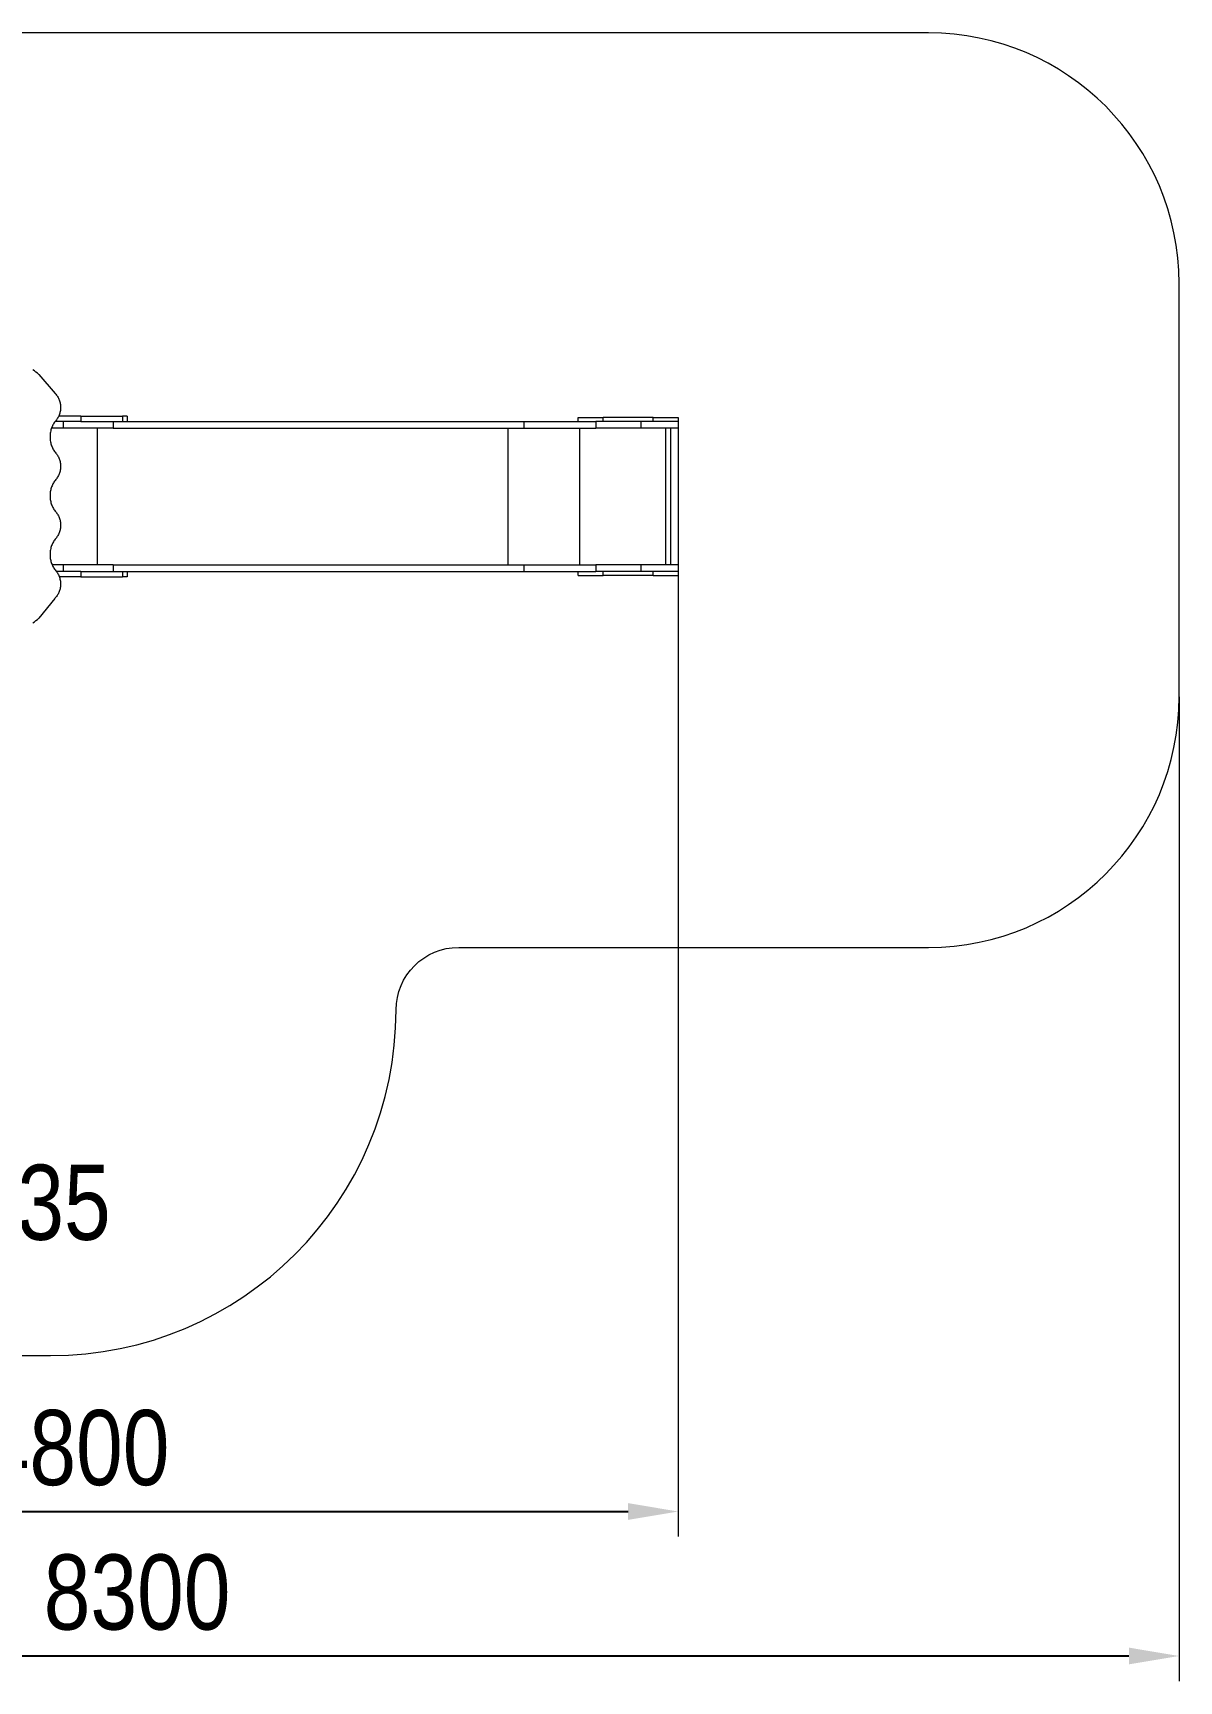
# Model space of a CAD drawing. Header units: millimetres. Extents: x -5080 to 4582, y -3853 to 2726.
# Drawn here: x 5 to 4582, y -3853 to 2726 of the extents above; entities that cross this region are included whole.
import ezdxf

# ---------------------------------------------------------------- set-up
doc = ezdxf.new("R2010")
doc.units = ezdxf.units.MM
for name, color, linetype in [('DIKOM_АРТИКУЛ', 7, 'Continuous'), ('DIKOM_ЗОНА', 80, 'Continuous'), ('DIKOM_ОБЪЕКТ', 7, 'Continuous'), ('DIKOM_РАЗМЕР_ЗОНА', 7, 'Continuous'), ('DIKOM_РАЗМЕР_ОБЪЕКТА', 7, 'Continuous')]:
    doc.layers.add(name, color=color, linetype=linetype)
doc.styles.add('style1', font='arial.ttf', dxfattribs={"width": 0.8})
doc.dimstyles.new('1-50', dxfattribs={"dimtxt": 300, "dimasz": 200, "dimexe": 100, "dimexo": 0, "dimgap": 100, "dimtad": 1, "dimtxsty": 'style1', "dimcen": 200, "dimclrd": 7, "dimclre": 7, "dimclrt": 7, "dimadec": 1, "dimazin": 2, "dimtfac": 1, "dimtmove": 0, "dimatfit": 2, "dimfxl": 0, "dimlwd": 25, "dimlwe": 18, "dimarcsym": 0})

# ---------------------------------------------------------------- blocks, each defined once
blk = doc.blocks.new('*D0')
at = {"layer": 'Defpoints', "color": 0, "transparency": 16777216}
for p in [(-2227.4, 1199.4), (2582, 1190.8), (2582, -3176.5)]:
    blk.add_point(p, dxfattribs=at)
at = {"layer": 'DIKOM_РАЗМЕР_ОБЪЕКТА', "color": 7, "lineweight": 18, "transparency": 16777216}
for p, q in [((-2227.4, 1199.4), (-2227.4, -3276.5)), ((2582, 1190.8), (2582, -3276.5))]:
    blk.add_line(p, q, dxfattribs=at)
at = {"layer": 'DIKOM_РАЗМЕР_ОБЪЕКТА', "color": 7, "lineweight": 25, "transparency": 16777216}
blk.add_line((-2027.4, -3176.5), (2382, -3176.5), dxfattribs=at)
at = {"layer": 'DIKOM_РАЗМЕР_ОБЪЕКТА', "color": 7, "transparency": 16777216}
for points in [[(-2027.4, -3143.1), (-2027.4, -3209.8), (-2227.4, -3176.5)], [(2382, -3143.1), (2382, -3209.8), (2582, -3176.5)]]:
    blk.add_solid(points, dxfattribs=at)
at = {"layer": 'DIKOM_РАЗМЕР_ОБЪЕКТА', "color": 7, "transparency": 16777216, "insert": (177.3, -2923.3), "char_height": 300, "attachment_point": 5, "style": 'style1'}
blk.add_mtext('4800', dxfattribs=at)
blk = doc.blocks.new('*D2')
at = {"layer": 'Defpoints', "color": 0, "transparency": 16777216}
for p in [(4582, 75.8), (-3727.4, -84), (4582, -3753.3)]:
    blk.add_point(p, dxfattribs=at)
at = {"layer": 'DIKOM_РАЗМЕР_ЗОНА', "color": 7, "lineweight": 18, "transparency": 16777216}
for p, q in [((4582, 75.8), (4582, -3853.3)), ((-3727.4, -84), (-3727.4, -3853.3))]:
    blk.add_line(p, q, dxfattribs=at)
at = {"layer": 'DIKOM_РАЗМЕР_ЗОНА', "color": 7, "lineweight": 25, "transparency": 16777216}
blk.add_line((-3527.4, -3753.3), (4382, -3753.3), dxfattribs=at)
at = {"layer": 'DIKOM_РАЗМЕР_ЗОНА', "color": 7, "transparency": 16777216}
for points in [[(-3527.4, -3719.9), (-3527.4, -3786.6), (-3727.4, -3753.3)], [(4382, -3719.9), (4382, -3786.6), (4582, -3753.3)]]:
    blk.add_solid(points, dxfattribs=at)
at = {"layer": 'DIKOM_РАЗМЕР_ЗОНА', "color": 7, "transparency": 16777216, "insert": (420.9, -3500), "char_height": 300, "attachment_point": 5, "style": 'style1'}
blk.add_mtext('8300', dxfattribs=at)

msp = doc.modelspace()

# ---------------------------------------------------------------- linework, layer by layer
at = {"layer": 'DIKOM_ЗОНА', "color": 3, "lineweight": 15}
msp.add_lwpolyline([(-3727.402, 1346.582), (-3727.402, 280.898, 0.3724215), (-2606.639, -1015.101, -0.33878961), (-2394.484, -1232.702, 0.37965335), (-905.167, -2553.997), (75.46, -2553.997, 0.41421356), (1455.305, -1174.153), (1455.305, -1174.153, -0.41421356), (1705.305, -924.153), (3582.042, -924.153, 0.41421356), (4582.042, 75.847), (4582.042, 1726.427, 0.41421356), (3582.042, 2726.427), (-2347.557, 2726.427, 0.41421356)], format="xyb", close=True, dxfattribs=at)
at = {"layer": 'DIKOM_ОБЪЕКТ', "color": 7, "linetype": 'Continuous', "lineweight": 15}
for p, q in [((27.975, 1362.522), (94.357, 1286.493)), ((196.51, 1196.847), (107.918, 1196.847)), ((196.51, 1196.847), (196.51, 1175.847)), ((196.51, 1196.847), (362.644, 1196.847)), ((362.644, 1196.847), (362.644, 1175.847)), ((381.504, 1196.847), (362.644, 1196.847)), ((381.504, 1196.847), (381.504, 1175.847)), ((2182.042, 1175.847), (2182.042, 1190.847)), ((2182.042, 1190.847), (2282.042, 1190.847)), ((2282.042, 1175.847), (2282.042, 1190.847)), ((2482.042, 1190.847), (2282.042, 1190.847)), ((2482.042, 1175.847), (2482.042, 1190.847)), ((2482.042, 1190.847), (2582.042, 1190.847)), ((2582.042, 1190.847), (2582.042, 1175.847)), ((125.363, 1148.847), (79.254, 1148.847)), ((196.51, 1175.847), (94.143, 1175.847)), ((125.363, 1175.847), (125.363, 1148.847)), ((325.908, 1148.847), (125.363, 1148.847)), ((196.51, 1175.847), (362.644, 1175.847)), ((262.927, 602.847), (262.927, 1148.847)), ((325.908, 1175.847), (325.908, 1148.847)), ((325.908, 1148.847), (1965.981, 1148.847)), ((362.644, 1175.847), (1965.981, 1175.847)), ((1903.001, 602.847), (1903.001, 1148.847)), ((1965.981, 1175.847), (1965.981, 1148.847)), ((1965.981, 1175.847), (2252.474, 1175.847)), ((1965.981, 1148.847), (2252.474, 1148.847)), ((2189.494, 602.847), (2189.494, 1148.847)), ((2252.474, 1175.847), (2252.474, 1148.847)), ((2432.042, 1175.847), (2252.474, 1175.847)), ((2432.042, 1148.847), (2252.474, 1148.847)), ((2432.042, 1175.847), (2432.042, 1148.847)), ((2582.042, 1175.847), (2432.042, 1175.847)), ((2582.042, 1148.847), (2432.042, 1148.847)), ((2532.042, 602.847), (2532.042, 1148.847)), ((2551.042, 1148.847), (2551.042, 602.847)), ((2582.042, 1175.847), (2582.042, 1148.847)), ((125.363, 602.847), (81.686, 602.847)), ((125.363, 602.847), (125.363, 575.847)), ((325.908, 602.847), (125.363, 602.847)), ((325.908, 602.847), (325.908, 575.847)), ((325.908, 602.847), (1965.981, 602.847)), ((1965.981, 602.847), (1965.981, 575.847)), ((1965.981, 602.847), (2252.474, 602.847)), ((2252.474, 602.847), (2252.474, 575.847)), ((2432.042, 602.847), (2252.474, 602.847)), ((2432.042, 602.847), (2432.042, 575.847)), ((2582.042, 602.847), (2432.042, 602.847)), ((2582.042, 602.847), (2582.042, 575.847)), ((196.51, 575.847), (99.124, 575.847)), ((196.51, 554.847), (110.37, 554.847)), ((196.51, 575.847), (196.51, 554.847)), ((196.51, 575.847), (362.644, 575.847)), ((196.51, 554.847), (362.644, 554.847)), ((362.644, 575.847), (362.644, 554.847)), ((362.644, 575.847), (1965.981, 575.847)), ((381.504, 554.847), (362.644, 554.847)), ((381.504, 575.847), (381.504, 554.847)), ((1965.981, 575.847), (2252.474, 575.847)), ((2182.042, 560.847), (2182.042, 575.847)), ((2182.042, 560.847), (2282.042, 560.847)), ((2432.042, 575.847), (2252.474, 575.847)), ((2282.042, 560.847), (2282.042, 575.847)), ((2482.042, 560.847), (2282.042, 560.847)), ((2582.042, 575.847), (2432.042, 575.847)), ((2482.042, 560.847), (2482.042, 575.847)), ((2482.042, 560.847), (2582.042, 560.847)), ((2582.042, 575.847), (2582.042, 560.847)), ((91.854, 468.807), (27.975, 390.356))]:
    msp.add_line(p, q, dxfattribs=at)
at = {"layer": 'DIKOM_ОБЪЕКТ', "color": 7, "linetype": 'Continuous', "lineweight": 15, "flags": 128}
for points in [[(94.357, 1286.493), (96.771, 1283.78), (99.06, 1280.927), (101.218, 1277.94), (103.239, 1274.829), (105.118, 1271.6), (106.849, 1268.264), (108.428, 1264.828), (109.85, 1261.302), (111.112, 1257.696), (112.211, 1254.019), (113.143, 1250.282), (113.906, 1246.493), (114.498, 1242.665), (114.917, 1238.805), (115.163, 1234.926), (115.234, 1231.037), (115.13, 1227.15), (114.852, 1223.274), (114.4, 1219.419), (113.776, 1215.597), (112.981, 1211.818), (112.017, 1208.091), (110.887, 1204.426), (109.595, 1200.835), (108.143, 1197.325), (106.535, 1193.908), (104.776, 1190.591), (102.87, 1187.383), (100.823, 1184.295), (98.64, 1181.332), (96.327, 1178.505)], [(96.327, 1178.505), (93.737, 1175.353), (91.279, 1172.062), (88.959, 1168.641), (86.782, 1165.096), (84.754, 1161.436), (82.878, 1157.669), (81.158, 1153.804), (79.6, 1149.849), (78.205, 1145.813), (76.979, 1141.705), (75.922, 1137.534), (75.037, 1133.311), (74.327, 1129.044), (73.794, 1124.742), (73.437, 1120.416), (73.258, 1116.076), (73.258, 1111.731), (73.437, 1107.39), (73.794, 1103.064), (74.327, 1098.763), (75.037, 1094.496), (75.922, 1090.272), (76.979, 1086.101), (78.205, 1081.994), (79.6, 1077.958), (81.158, 1074.002), (82.878, 1070.137), (84.754, 1066.37), (86.782, 1062.71), (88.959, 1059.166), (91.279, 1055.744), (93.737, 1052.454), (96.327, 1049.301)], [(96.327, 1049.301), (98.654, 1046.456), (100.85, 1043.474), (102.907, 1040.363), (104.822, 1037.133), (106.588, 1033.792), (108.2, 1030.349), (109.655, 1026.814), (110.948, 1023.196), (112.076, 1019.505), (113.036, 1015.751), (113.825, 1011.944), (114.44, 1008.095), (114.881, 1004.215), (115.146, 1000.312), (115.234, 996.4), (115.146, 992.487), (114.881, 988.585), (114.439, 984.704), (113.823, 980.855), (113.034, 977.049), (112.075, 973.295), (110.946, 969.604), (109.653, 965.986), (108.198, 962.451), (106.585, 959.008), (104.819, 955.667), (102.904, 952.438), (100.846, 949.328), (98.65, 946.346), (96.323, 943.5)], [(96.323, 943.5), (93.733, 940.349), (91.276, 937.06), (88.956, 933.639), (86.78, 930.096), (84.752, 926.437), (82.876, 922.672), (81.157, 918.807), (79.599, 914.854), (78.205, 910.819), (76.978, 906.712), (75.921, 902.543), (75.037, 898.32), (74.327, 894.054), (73.793, 889.754), (73.437, 885.43), (73.258, 881.09), (73.258, 876.746), (73.437, 872.407), (73.793, 868.083), (74.327, 863.782), (75.037, 859.516), (75.921, 855.294), (76.978, 851.125), (78.205, 847.018), (79.599, 842.983), (81.157, 839.029), (82.876, 835.165), (84.752, 831.399), (86.78, 827.741), (88.956, 824.197), (91.276, 820.777), (93.733, 817.488), (96.323, 814.337)], [(96.323, 814.337), (98.65, 811.491), (100.846, 808.509), (102.904, 805.399), (104.819, 802.169), (106.585, 798.829), (108.198, 795.386), (109.653, 791.851), (110.946, 788.233), (112.075, 784.542), (113.034, 780.788), (113.823, 776.982), (114.439, 773.132), (114.881, 769.252), (115.146, 765.35), (115.234, 761.437), (115.146, 757.524), (114.881, 753.622), (114.44, 749.741), (113.825, 745.892), (113.036, 742.086), (112.076, 738.332), (110.948, 734.641), (109.655, 731.023), (108.2, 727.487), (106.588, 724.044), (104.822, 720.704), (102.907, 717.473), (100.85, 714.363), (98.654, 711.381), (96.327, 708.535)], [(96.327, 708.535), (93.737, 705.383), (91.279, 702.093), (88.959, 698.671), (86.782, 695.126), (84.754, 691.466), (82.878, 687.7), (81.158, 683.834), (79.6, 679.879), (78.205, 675.843), (76.979, 671.735), (75.922, 667.565), (75.037, 663.341), (74.327, 659.074), (73.794, 654.772), (73.437, 650.447), (73.258, 646.106), (73.258, 641.761), (73.437, 637.42), (73.794, 633.095), (74.327, 628.793), (75.037, 624.526), (75.922, 620.302), (76.979, 616.132), (78.205, 612.024), (79.6, 607.988), (81.158, 604.033), (82.878, 600.167), (84.754, 596.4), (86.782, 592.741), (88.959, 589.196), (91.279, 585.775), (93.737, 582.484), (96.327, 579.332)], [(96.327, 579.332), (98.639, 576.505), (100.821, 573.544), (102.868, 570.457), (104.773, 567.251), (106.532, 563.935), (108.139, 560.519), (109.591, 557.011), (110.884, 553.42), (112.014, 549.758), (112.978, 546.032), (113.773, 542.254), (114.398, 538.433), (114.85, 534.581), (115.129, 530.706), (115.234, 526.82), (115.164, 522.932), (114.919, 519.054), (114.501, 515.196), (113.911, 511.368), (113.149, 507.581), (112.218, 503.844), (111.121, 500.168), (109.861, 496.563), (108.44, 493.038), (106.863, 489.602), (105.134, 486.266), (103.258, 483.038), (101.239, 479.926), (99.083, 476.939), (96.796, 474.085), (94.384, 471.372), (91.854, 468.807)]]:
    msp.add_lwpolyline(points, dxfattribs=at)
at = {"layer": 'DIKOM_ОБЪЕКТ', "color": 7, "linetype": 'Continuous', "lineweight": 15}
for centre, radius, start, end in [((-54.87, 1284.078), 114.091, 43.4368144, 58.3368802), ((-54.856, 468.782), 114.068, 301.6615922, 316.5645735)]:
    msp.add_arc(centre, radius, start, end, dxfattribs=at)

# ---------------------------------------------------------------- texts
at = {"layer": 'DIKOM_АРТИКУЛ', "insert": (-1126.991, -1791.842), "char_height": 300, "attachment_point": 1, "style": 'style1'}
msp.add_mtext_dynamic_manual_height_columns('ИКС-1.35', width=1667.53662, gutter_width=20, heights=[0], dxfattribs=at)

# ---------------------------------------------------------------- dimensions: what is measured, and where the dimension line sits
at = {"layer": 'DIKOM_РАЗМЕР_ЗОНА'}
dim = msp.add_linear_dim(base=(4582.042, -3753.28), p1=(-3727.402, -84.038), p2=(4582.042, 75.847), text='8300', dimstyle='1-50', dxfattribs=at)
dim.commit()
dim.dimension.update_dxf_attribs({"geometry": '*D2', "text_midpoint": (420.888, -3753.28), "dimtype": 160})
at = {"layer": 'DIKOM_РАЗМЕР_ОБЪЕКТА'}
dim = msp.add_linear_dim(base=(2582.042, -3176.479), p1=(-2227.402, 1199.427), p2=(2582.042, 1190.847), text='4800', dimstyle='1-50', dxfattribs=at)
dim.commit()
dim.dimension.update_dxf_attribs({"geometry": '*D0', "text_midpoint": (177.32, -3176.479), "dimtype": 160})

doc.saveas('drawing.dxf')
